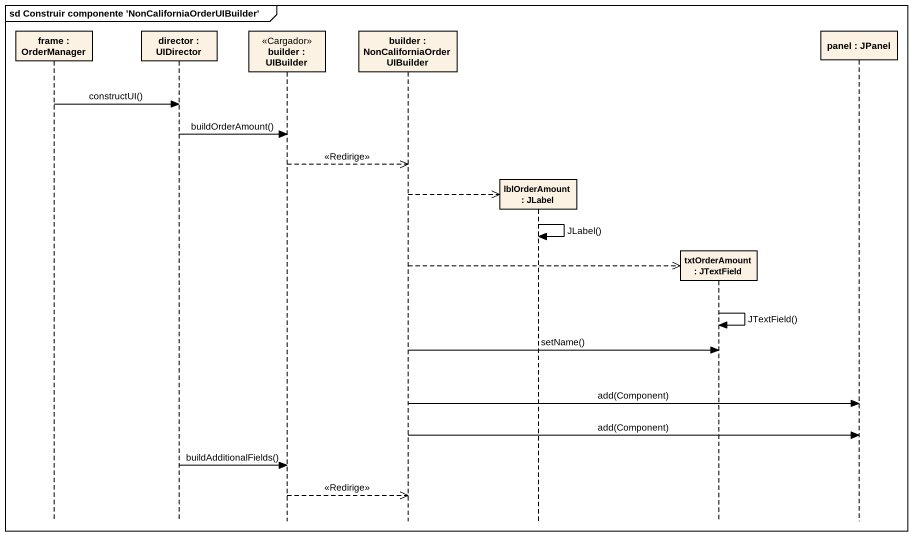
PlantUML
@startuml
mainframe sd Construir componente 'NonCaliforniaOrderUIBuilder'
hide footbox
participant "frame : OrderManager" as frame_
participant "director : UIDirector" as director
participant "builder : UIBuilder" as builder <<Cargador>>
participant "builder : NonCaliforniaOrderUIBuilder" as builder_2
participant "lblOrderAmount : JLabel" as lblOrderAmount
participant "txtOrderAmount : JTextField" as txtOrderAmount
participant "panel : JPanel" as panel

frame_ -> director : constructUI()
director -> builder : buildOrderAmount()
builder -->> builder_2 : <<Redirige>>
builder_2 -->> lblOrderAmount **
lblOrderAmount -> lblOrderAmount : JLabel()
builder_2 -->> txtOrderAmount **
txtOrderAmount -> txtOrderAmount : JTextField()
builder_2 -> txtOrderAmount : setName()
builder_2 -> panel : add(Component)
builder_2 -> panel : add(Component)
director -> builder : buildAdditionalFields()
builder -->> builder_2 : <<Redirige>>
@enduml
